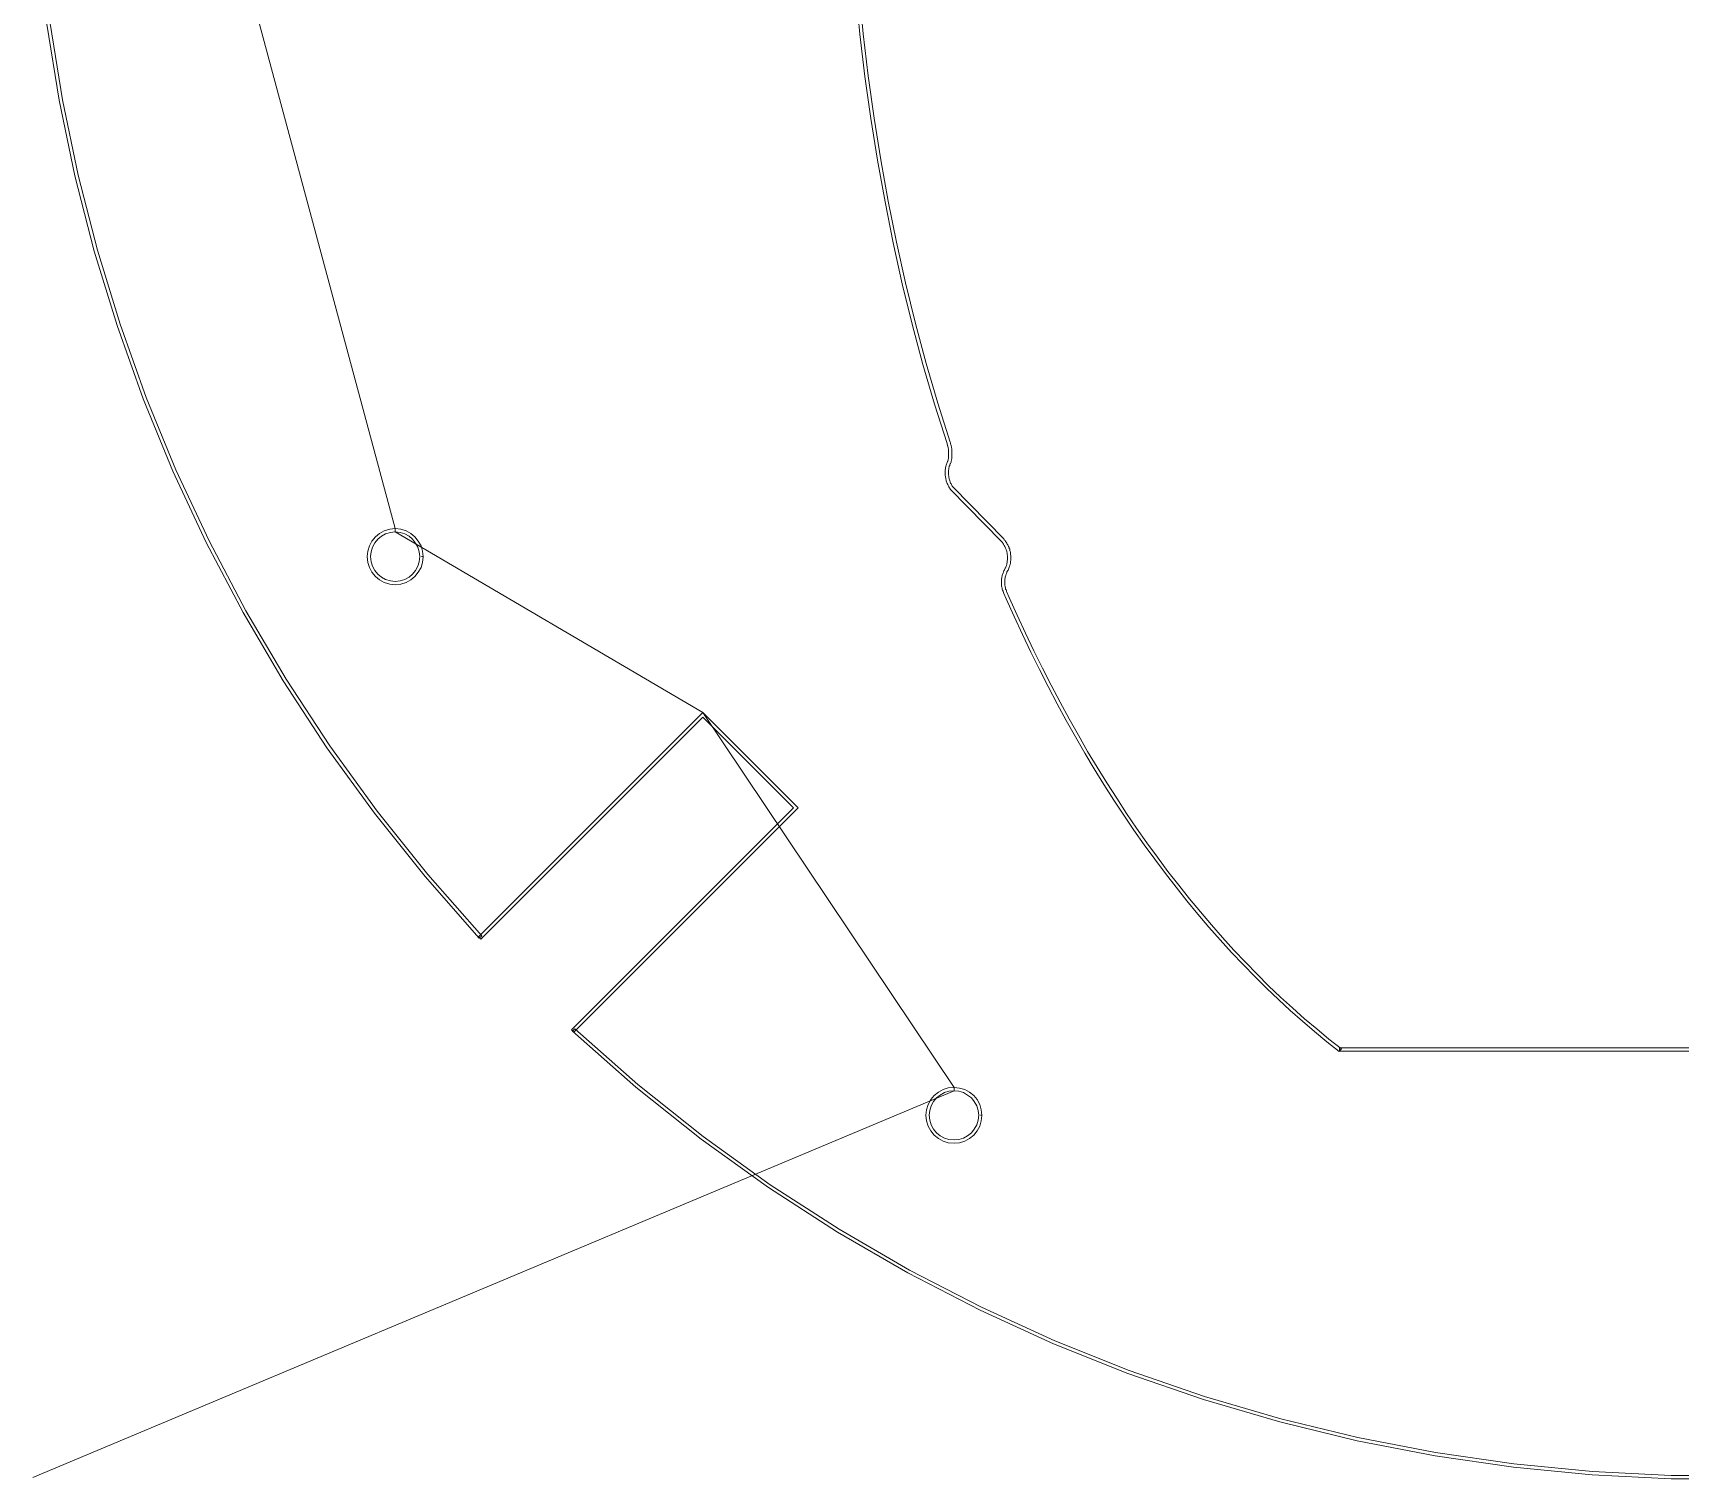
# Model space of a CAD drawing. Extents: x 0 to 4.52, y 0 to 3.92.
# Drawn here: x 0 to 2.208, y -0.002 to 1.937 of the extents above; entities that cross this region are included whole.
import ezdxf

# ---------------------------------------------------------------- set-up
doc = ezdxf.new("R2010")
doc.units = 0
doc.layers.add('cut at -2', color=7, linetype='Continuous', lineweight=0, true_color=0xffffff)
doc.layers.add('rapid', color=5, linetype='Continuous', lineweight=0, true_color=0x0000ff)

msp = doc.modelspace()

# ---------------------------------------------------------------- linework, layer by layer
at = {"layer": 'cut at -2'}
for p, q in [((1.102973, 1.991732), (1.108615, 1.934961)), ((1.113046, 1.935435), (1.107404, 1.992119)), ((0.018685, 1.948719), (0.035069, 1.846462)), ((0.039431, 1.847265), (0.02309, 1.949327)), ((1.108615, 1.934961), (1.115386, 1.878472)), ((1.119817, 1.879033), (1.113046, 1.935435)), ((1.115386, 1.878472), (1.123307, 1.821984)), ((1.127694, 1.822631), (1.119817, 1.879033)), ((0.035069, 1.846462), (0.05625, 1.74503)), ((0.06059, 1.74605), (0.039431, 1.847265)), ((1.123307, 1.821984), (1.132053, 1.766059)), ((1.13644, 1.766793), (1.127694, 1.822631)), ((1.146596, 1.711238), (1.13644, 1.766793)), ((0.05625, 1.74503), (0.082248, 1.644184)), ((0.086523, 1.645399), (0.06059, 1.74605)), ((1.132053, 1.766059), (1.142231, 1.710417)), ((1.142231, 1.710417), (1.153234, 1.655339)), ((1.157599, 1.656246), (1.146596, 1.711238)), ((1.16973, 1.601537), (1.157599, 1.656246)), ((0.082248, 1.644184), (0.11276, 1.544748)), ((0.11697, 1.546159), (0.086523, 1.645399)), ((1.153234, 1.655339), (1.165386, 1.600543)), ((1.165386, 1.600543), (1.178668, 1.546311)), ((1.182968, 1.547414), (1.16973, 1.601537)), ((0.151931, 1.448025), (0.11697, 1.546159)), ((1.178668, 1.546311), (1.193077, 1.492361)), ((1.197356, 1.493551), (1.182968, 1.547414)), ((0.11276, 1.544748), (0.147786, 1.446441)), ((1.193077, 1.492361), (1.208615, 1.439258)), ((1.212872, 1.440535), (1.197356, 1.493551)), ((0.147786, 1.446441), (0.187609, 1.349262)), ((0.191688, 1.351041), (0.151931, 1.448025)), ((1.208615, 1.439258), (1.225326, 1.386285)), ((1.229452, 1.387952), (1.212872, 1.440535)), ((1.225326, 1.386285), (1.225437, 1.386025)), ((1.225437, 1.386025), (1.225437, 1.385351)), ((1.225437, 1.385351), (1.225892, 1.384006)), ((1.225892, 1.384006), (1.226174, 1.383441)), ((1.226174, 1.383441), (1.226286, 1.383095)), ((1.226286, 1.383095), (1.226286, 1.382248)), ((1.226286, 1.382248), (1.226741, 1.380903)), ((1.226741, 1.380903), (1.226871, 1.380664)), ((1.226871, 1.380664), (1.226871, 1.37999)), ((1.226871, 1.37999), (1.227153, 1.379144)), ((1.227153, 1.379144), (1.227153, 1.378645)), ((1.227153, 1.378645), (1.227153, 1.377278)), ((1.227153, 1.377278), (1.227436, 1.376713)), ((1.227436, 1.376713), (1.227436, 1.376388)), ((1.227436, 1.376388), (1.227436, 1.375541)), ((1.227436, 1.375541), (1.227436, 1.374694)), ((1.227436, 1.374694), (1.227436, 1.373848)), ((1.227436, 1.373848), (1.227436, 1.373283)), ((1.227436, 1.373283), (1.227436, 1.372437)), ((1.227436, 1.372437), (1.227436, 1.37159)), ((1.227436, 1.37159), (1.227436, 1.370743)), ((1.227436, 1.370743), (1.227436, 1.369897)), ((1.227436, 1.369897), (1.227436, 1.36905)), ((1.227436, 1.36905), (1.227436, 1.368854)), ((1.229887, 1.387084), (1.229452, 1.387952)), ((1.229887, 1.386064), (1.229887, 1.387084)), ((1.230017, 1.385718), (1.229887, 1.386064)), ((1.230299, 1.385153), (1.230017, 1.385718)), ((1.230733, 1.383808), (1.230299, 1.385153)), ((1.230733, 1.382961), (1.230733, 1.383808)), ((1.230863, 1.382615), (1.230733, 1.382961)), ((1.231298, 1.381725), (1.230863, 1.382615)), ((1.231298, 1.380705), (1.231298, 1.381725)), ((1.23158, 1.379858), (1.231298, 1.380705)), ((1.23158, 1.378643), (1.23158, 1.379858)), ((1.23158, 1.378339), (1.23158, 1.378643)), ((1.231862, 1.377775), (1.23158, 1.378339)), ((1.231862, 1.376386), (1.231862, 1.377775)), ((1.231862, 1.375539), (1.231862, 1.376386)), ((1.231862, 1.374693), (1.231862, 1.375539)), ((1.231862, 1.373846), (1.231862, 1.374693)), ((1.231862, 1.373281), (1.231862, 1.373846)), ((1.231862, 1.372435), (1.231862, 1.373281)), ((1.231862, 1.371588), (1.231862, 1.372435)), ((1.231862, 1.370741), (1.231862, 1.371588)), ((1.231862, 1.369895), (1.231862, 1.370741)), ((1.231862, 1.369048), (1.231862, 1.369895)), ((1.231862, 1.368137), (1.231862, 1.369048)), ((0.187609, 1.349262), (0.232248, 1.253776)), ((0.236241, 1.255751), (0.191688, 1.351041)), ((1.223249, 1.352382), (1.222902, 1.350993)), ((1.222902, 1.350993), (1.222902, 1.349582)), ((1.222902, 1.349582), (1.222902, 1.348454)), ((1.222902, 1.348454), (1.222902, 1.347326)), ((1.222902, 1.347326), (1.222902, 1.345915)), ((1.223466, 1.35325), (1.223249, 1.352382)), ((1.223812, 1.355724), (1.223466, 1.354378)), ((1.223466, 1.354378), (1.223466, 1.35325)), ((1.224138, 1.357373), (1.223812, 1.355724)), ((1.224723, 1.358545), (1.224138, 1.357373)), ((1.224962, 1.359435), (1.224723, 1.358545)), ((1.225331, 1.360932), (1.224962, 1.359435)), ((1.226026, 1.361996), (1.225331, 1.360932)), ((1.226286, 1.362517), (1.226026, 1.361996)), ((1.226698, 1.364405), (1.226286, 1.363211)), ((1.226286, 1.363211), (1.226286, 1.362517)), ((1.226871, 1.364904), (1.226698, 1.364405)), ((1.227153, 1.366315), (1.226871, 1.365468)), ((1.226871, 1.365468), (1.226871, 1.364904)), ((1.227436, 1.368854), (1.227153, 1.368008)), ((1.227153, 1.368008), (1.227153, 1.366793)), ((1.227153, 1.366793), (1.227153, 1.366315)), ((1.227348, 1.350428), (1.227564, 1.351296)), ((1.227348, 1.349581), (1.227348, 1.350428)), ((1.227348, 1.348453), (1.227348, 1.349581)), ((1.227348, 1.347325), (1.227348, 1.348453)), ((1.227348, 1.345914), (1.227348, 1.347325)), ((1.227564, 1.351296), (1.227911, 1.352685)), ((1.227911, 1.353813), (1.22815, 1.354747)), ((1.227911, 1.352685), (1.227911, 1.353813)), ((1.22815, 1.354747), (1.228389, 1.355918)), ((1.228389, 1.355918), (1.22891, 1.356982)), ((1.22891, 1.356982), (1.229257, 1.358349)), ((1.229257, 1.358349), (1.229452, 1.359109)), ((1.229452, 1.359109), (1.229887, 1.35976)), ((1.229887, 1.35976), (1.230733, 1.361474)), ((1.230733, 1.362494), (1.230907, 1.362993)), ((1.230733, 1.361474), (1.230733, 1.362494)), ((1.230907, 1.362993), (1.231298, 1.364187)), ((1.231298, 1.364751), (1.23158, 1.365598)), ((1.231298, 1.364187), (1.231298, 1.364751)), ((1.23158, 1.36729), (1.231862, 1.368137)), ((1.23158, 1.366791), (1.23158, 1.36729)), ((1.23158, 1.365598), (1.23158, 1.366791)), ((1.222902, 1.345915), (1.222902, 1.344786)), ((1.222902, 1.344786), (1.222902, 1.343376)), ((1.222902, 1.343376), (1.223184, 1.342247)), ((1.223184, 1.342247), (1.223184, 1.341119)), ((1.223184, 1.341119), (1.223553, 1.33973)), ((1.223553, 1.33973), (1.223836, 1.338602)), ((1.223836, 1.338602), (1.224118, 1.337473)), ((1.224118, 1.337473), (1.2244, 1.336345)), ((1.2244, 1.336345), (1.224726, 1.334977)), ((1.224726, 1.334977), (1.22529, 1.333849)), ((1.22529, 1.333849), (1.225572, 1.33272)), ((1.225572, 1.33272), (1.226244, 1.331375)), ((1.226244, 1.331375), (1.226873, 1.330116)), ((1.226873, 1.330116), (1.227438, 1.32927)), ((1.227348, 1.344785), (1.227348, 1.345914)), ((1.227348, 1.343918), (1.227348, 1.344785)), ((1.22763, 1.342789), (1.227348, 1.343918)), ((1.227438, 1.32927), (1.227937, 1.328271)), ((1.22763, 1.341661), (1.22763, 1.342789)), ((1.227847, 1.340814), (1.22763, 1.341661)), ((1.228129, 1.339686), (1.227847, 1.340814)), ((1.227937, 1.328271), (1.228566, 1.327012)), ((1.228411, 1.338557), (1.228129, 1.339686)), ((1.228693, 1.337429), (1.228411, 1.338557)), ((1.228566, 1.327012), (1.229238, 1.325992)), ((1.22891, 1.336518), (1.228693, 1.337429)), ((1.229474, 1.335389), (1.22891, 1.336518)), ((1.229238, 1.325992), (1.230214, 1.324712)), ((1.229757, 1.334261), (1.229474, 1.335389)), ((1.230212, 1.333349), (1.229757, 1.334261)), ((1.230733, 1.332352), (1.230212, 1.333349)), ((1.231298, 1.331505), (1.230733, 1.332352)), ((1.231927, 1.330246), (1.231298, 1.331505)), ((1.232425, 1.329249), (1.231927, 1.330246)), ((1.232881, 1.328576), (1.232425, 1.329249)), ((1.233598, 1.3276), (1.232881, 1.328576)), ((1.301328, 1.258459), (1.233598, 1.3276)), ((1.230214, 1.324712), (1.297944, 1.255571)), ((0.459006, 1.261133), (0.45447, 1.255404)), ((0.464692, 1.265647), (0.459006, 1.261133)), ((0.462174, 1.257986), (0.467188, 1.261936)), ((0.471007, 1.269228), (0.464692, 1.265647)), ((0.467188, 1.261936), (0.472743, 1.265126)), ((0.478212, 1.271333), (0.471007, 1.269228)), ((0.472743, 1.265126), (0.479102, 1.266971)), ((0.485699, 1.272244), (0.478212, 1.271333)), ((0.479102, 1.266971), (0.485699, 1.267752)), ((0.485699, 1.272243), (0.485699, 1.272244)), ((0.493229, 1.271332), (0.485699, 1.272243)), ((0.485699, 1.267752), (0.492296, 1.266971)), ((0.492296, 1.266971), (0.498394, 1.265126)), ((0.500109, 1.269227), (0.493229, 1.271332)), ((0.498394, 1.265126), (0.50421, 1.261936)), ((0.506706, 1.265646), (0.500109, 1.269227)), ((0.50421, 1.261936), (0.508941, 1.258008)), ((0.512131, 1.261111), (0.506706, 1.265646)), ((0.516623, 1.255446), (0.512131, 1.261111)), ((0.232248, 1.253776), (0.281684, 1.159982)), ((0.285569, 1.162152), (0.236241, 1.255751)), ((0.448806, 1.242231), (0.448199, 1.234723)), ((0.451194, 1.249154), (0.448806, 1.242231)), ((0.45447, 1.255404), (0.451194, 1.249154)), ((0.452648, 1.234722), (0.45319, 1.24132)), ((0.45319, 1.24132), (0.455295, 1.247374)), ((0.455295, 1.247374), (0.458225, 1.252973)), ((0.458225, 1.252973), (0.462174, 1.257986)), ((0.508941, 1.258008), (0.512934, 1.252952)), ((0.512934, 1.252952), (0.516102, 1.247374)), ((0.516102, 1.247374), (0.517947, 1.24132)), ((0.520204, 1.249153), (0.516623, 1.255446)), ((0.517947, 1.24132), (0.51875, 1.234722)), ((0.522309, 1.24223), (0.520204, 1.249153)), ((0.523199, 1.234982), (0.522309, 1.24223)), ((1.297944, 1.255571), (1.298812, 1.254421)), ((1.298812, 1.254421), (1.299507, 1.253727)), ((1.299507, 1.253727), (1.300006, 1.252729)), ((1.300006, 1.252729), (1.30096, 1.251448)), ((1.30096, 1.251448), (1.301698, 1.250472)), ((1.302174, 1.257352), (1.301328, 1.258459)), ((1.301698, 1.250472), (1.302176, 1.249517)), ((1.303151, 1.256355), (1.302174, 1.257352)), ((1.302176, 1.249517), (1.30274, 1.248389)), ((1.30274, 1.248389), (1.303304, 1.24726)), ((1.303802, 1.255074), (1.303151, 1.256355)), ((1.303304, 1.24726), (1.303869, 1.246132)), ((1.304518, 1.25412), (1.303802, 1.255074)), ((1.303869, 1.246132), (1.304324, 1.245221)), ((1.304324, 1.245221), (1.304607, 1.244092)), ((1.305494, 1.252818), (1.304518, 1.25412)), ((1.304607, 1.244092), (1.305149, 1.243029)), ((1.305149, 1.243029), (1.305366, 1.241857)), ((1.305366, 1.241857), (1.305669, 1.240664)), ((1.306145, 1.251516), (1.305494, 1.252818)), ((1.305669, 1.240664), (1.305929, 1.2396)), ((1.305929, 1.2396), (1.306168, 1.23845)), ((1.30671, 1.250387), (1.306145, 1.251516)), ((1.306168, 1.23845), (1.306168, 1.237322)), ((1.306168, 1.237322), (1.30645, 1.235911)), ((1.307274, 1.249259), (1.30671, 1.250387)), ((1.307839, 1.24813), (1.307274, 1.249259)), ((1.308511, 1.246785), (1.307839, 1.24813)), ((1.308793, 1.245656), (1.308511, 1.246785)), ((1.309379, 1.244484), (1.308793, 1.245656)), ((1.309704, 1.242835), (1.309379, 1.244484)), ((1.309987, 1.241749), (1.309704, 1.242835)), ((1.310269, 1.240578), (1.309987, 1.241749)), ((1.310615, 1.238885), (1.310269, 1.240578)), ((1.310615, 1.237756), (1.310615, 1.238885)), ((1.310898, 1.236346), (1.310615, 1.237756)), ((0.448199, 1.234723), (0.448806, 1.226932)), ((0.448806, 1.226932), (0.451194, 1.220009)), ((0.451194, 1.220009), (0.45447, 1.213759)), ((0.45319, 1.227843), (0.452648, 1.234722)), ((0.455295, 1.221788), (0.45319, 1.227843)), ((0.458225, 1.216189), (0.455295, 1.221788)), ((0.462174, 1.211176), (0.458225, 1.216189)), ((0.512934, 1.216211), (0.508941, 1.211155)), ((0.516102, 1.221788), (0.512934, 1.216211)), ((0.517947, 1.227843), (0.516102, 1.221788)), ((0.516623, 1.213716), (0.520204, 1.220009)), ((0.51875, 1.234722), (0.517947, 1.227843)), ((0.520204, 1.220009), (0.522331, 1.226932)), ((0.520985, 1.234722), (0.523199, 1.234982)), ((0.523199, 1.234462), (0.520985, 1.234722)), ((0.522331, 1.226932), (0.523199, 1.234462)), ((1.301177, 1.214731), (1.30096, 1.213906)), ((1.301523, 1.215816), (1.301177, 1.214731)), ((1.302218, 1.217205), (1.301523, 1.215816)), ((1.302869, 1.21816), (1.302218, 1.217205)), ((1.303433, 1.219028), (1.302869, 1.21816)), ((1.303759, 1.219505), (1.303433, 1.219028)), ((1.303998, 1.220764), (1.303759, 1.219505)), ((1.304606, 1.221958), (1.303998, 1.220764)), ((1.304866, 1.222978), (1.304606, 1.221958)), ((1.30543, 1.224388), (1.304866, 1.222978)), ((1.305647, 1.225321), (1.30543, 1.224388)), ((1.305929, 1.226732), (1.305647, 1.225321)), ((1.305647, 1.214101), (1.306081, 1.214969)), ((1.306168, 1.227643), (1.305929, 1.226732)), ((1.306081, 1.214969), (1.306559, 1.215707)), ((1.30645, 1.230204), (1.306168, 1.229075)), ((1.306168, 1.229075), (1.306168, 1.227643)), ((1.30645, 1.235911), (1.30645, 1.235)), ((1.30645, 1.235), (1.30645, 1.233871)), ((1.30645, 1.233871), (1.30645, 1.232461)), ((1.30645, 1.232461), (1.30645, 1.231332)), ((1.30645, 1.231332), (1.30645, 1.230204)), ((1.306559, 1.215707), (1.307123, 1.216554)), ((1.307123, 1.216554), (1.307948, 1.217769)), ((1.307948, 1.217769), (1.308251, 1.21931)), ((1.308251, 1.21931), (1.308793, 1.220395)), ((1.308793, 1.220395), (1.309097, 1.221611)), ((1.309097, 1.221611), (1.309661, 1.223021)), ((1.309661, 1.223021), (1.309987, 1.224345)), ((1.309987, 1.224345), (1.310269, 1.225756)), ((1.310269, 1.225756), (1.310615, 1.227101)), ((1.310615, 1.228512), (1.310898, 1.22964)), ((1.310615, 1.227101), (1.310615, 1.228512)), ((1.310898, 1.235), (1.310898, 1.236346)), ((1.310898, 1.233872), (1.310898, 1.235)), ((1.310898, 1.232461), (1.310898, 1.233872)), ((1.310898, 1.231333), (1.310898, 1.232461)), ((1.310898, 1.22964), (1.310898, 1.231333)), ((0.45447, 1.213759), (0.459006, 1.20803)), ((0.459006, 1.20803), (0.464692, 1.203516)), ((0.467188, 1.207227), (0.462174, 1.211176)), ((0.464692, 1.203516), (0.471007, 1.199935)), ((0.472743, 1.204037), (0.467188, 1.207227)), ((0.471007, 1.199935), (0.478212, 1.19783)), ((0.479102, 1.202192), (0.472743, 1.204037)), ((0.478212, 1.19783), (0.485699, 1.196919)), ((0.485699, 1.201411), (0.479102, 1.202192)), ((0.492296, 1.202192), (0.485699, 1.201411)), ((0.485699, 1.196919), (0.493229, 1.19783)), ((0.498394, 1.204037), (0.492296, 1.202192)), ((0.493229, 1.19783), (0.500109, 1.199935)), ((0.50421, 1.207227), (0.498394, 1.204037)), ((0.500109, 1.199935), (0.506706, 1.203516)), ((0.508941, 1.211155), (0.50421, 1.207227)), ((0.506706, 1.203516), (0.512131, 1.208052)), ((0.512131, 1.208052), (0.516623, 1.213716)), ((1.298552, 1.203099), (1.29827, 1.20197)), ((1.29827, 1.20197), (1.29827, 1.200842)), ((1.29827, 1.200842), (1.29827, 1.199714)), ((1.29827, 1.199714), (1.29827, 1.198325)), ((1.29827, 1.198325), (1.298552, 1.197196)), ((1.298834, 1.206203), (1.298552, 1.205074)), ((1.298552, 1.205074), (1.298552, 1.203946)), ((1.298552, 1.203946), (1.298552, 1.203099)), ((1.298552, 1.197196), (1.298552, 1.196611)), ((1.298552, 1.196611), (1.298552, 1.195222)), ((1.298552, 1.195222), (1.298921, 1.193746)), ((1.299203, 1.208525), (1.298834, 1.207418)), ((1.298834, 1.207418), (1.298834, 1.206203)), ((1.298921, 1.193746), (1.299203, 1.192899)), ((1.299463, 1.209566), (1.299203, 1.208525)), ((1.299203, 1.192899), (1.299399, 1.192118)), ((1.299767, 1.210781), (1.299463, 1.209566)), ((1.300049, 1.211628), (1.299767, 1.210781)), ((1.300396, 1.21306), (1.300049, 1.211628)), ((1.30096, 1.213906), (1.300396, 1.21306)), ((1.302715, 1.201428), (1.302998, 1.202556)), ((1.302715, 1.200842), (1.302715, 1.201428)), ((1.302715, 1.199714), (1.302715, 1.200842)), ((1.302715, 1.198867), (1.302715, 1.199714)), ((1.302998, 1.197738), (1.302715, 1.198867)), ((1.302998, 1.20453), (1.30328, 1.205659)), ((1.302998, 1.203945), (1.302998, 1.20453)), ((1.302998, 1.202556), (1.302998, 1.203945)), ((1.302998, 1.19661), (1.302998, 1.197738)), ((1.302998, 1.195763), (1.302998, 1.19661)), ((1.303193, 1.194982), (1.302998, 1.195763)), ((1.303475, 1.194135), (1.303193, 1.194982)), ((1.30328, 1.2067), (1.303475, 1.207286)), ((1.30328, 1.205659), (1.30328, 1.2067)), ((1.303475, 1.207286), (1.303758, 1.208501)), ((1.303844, 1.19266), (1.303475, 1.194135)), ((1.303758, 1.208501), (1.30404, 1.209543)), ((1.303844, 1.191619), (1.303844, 1.19266)), ((1.30404, 1.209543), (1.304322, 1.21039)), ((1.304322, 1.21039), (1.304518, 1.211236)), ((1.304518, 1.211236), (1.305082, 1.212083)), ((1.305082, 1.212083), (1.305451, 1.213494)), ((1.305451, 1.213494), (1.305647, 1.214101)), ((1.299399, 1.192118), (1.299399, 1.190903)), ((1.299399, 1.190903), (1.299833, 1.189558)), ((1.299833, 1.189558), (1.300398, 1.188429)), ((1.300398, 1.188429), (1.300614, 1.187821)), ((1.300614, 1.187821), (1.30094, 1.186519)), ((1.30094, 1.186519), (1.301569, 1.185239)), ((1.301569, 1.185239), (1.304672, 1.178229)), ((1.303955, 1.191272), (1.303844, 1.191619)), ((1.30452, 1.190143), (1.303955, 1.191272)), ((1.304889, 1.189058), (1.30452, 1.190143)), ((1.304672, 1.178229), (1.315393, 1.154206)), ((1.305128, 1.188081), (1.304889, 1.189058)), ((1.305605, 1.187127), (1.305128, 1.188081)), ((1.30873, 1.18003), (1.305605, 1.187127)), ((1.319451, 1.15605), (1.30873, 1.18003)), ((0.281684, 1.159982), (0.335655, 1.068164)), ((0.339431, 1.070507), (0.285569, 1.162152)), ((1.315393, 1.154206), (1.326417, 1.130204)), ((1.330432, 1.132092), (1.319451, 1.15605)), ((1.326417, 1.130204), (1.337723, 1.106463)), ((1.341717, 1.108416), (1.330432, 1.132092)), ((1.337723, 1.106463), (1.349312, 1.083286)), ((1.353262, 1.085282), (1.341717, 1.108416)), ((1.349312, 1.083286), (1.360879, 1.060412)), ((1.364828, 1.062452), (1.353262, 1.085282)), ((0.335655, 1.068164), (0.394119, 0.978342)), ((0.397786, 0.980859), (0.339431, 1.070507)), ((1.360879, 1.060412), (1.373032, 1.037517)), ((1.37696, 1.039622), (1.364828, 1.062452)), ((1.389069, 1.017357), (1.37696, 1.039622)), ((0.898025, 1.025911), (0.597309, 0.725195)), ((0.600456, 0.722049), (0.898047, 1.019618)), ((1.025911, 0.898025), (0.898025, 1.025911)), ((0.898047, 1.019618), (1.019618, 0.898047)), ((1.373032, 1.037517), (1.385184, 1.015208)), ((1.401482, 0.995352), (1.389069, 1.017357)), ((1.385184, 1.015208), (1.397619, 0.99316)), ((1.413874, 0.97365), (1.401482, 0.995352)), ((0.394119, 0.978342), (0.457682, 0.890755)), ((0.46122, 0.893446), (0.397786, 0.980859)), ((1.397619, 0.99316), (1.410054, 0.971415)), ((1.426569, 0.952513), (1.413874, 0.97365)), ((1.410054, 0.971415), (1.422771, 0.950213)), ((1.422771, 0.950213), (1.43577, 0.92901)), ((1.439525, 0.931376), (1.426569, 0.952513)), ((1.43577, 0.92901), (1.449052, 0.908394)), ((1.452784, 0.910803), (1.439525, 0.931376)), ((1.449052, 0.908394), (1.462333, 0.888038)), ((1.466022, 0.890512), (1.452784, 0.910803)), ((0.457682, 0.890755), (0.525781, 0.805729)), ((0.529167, 0.808593), (0.46122, 0.893446)), ((1.019618, 0.898047), (0.722049, 0.600456)), ((0.725195, 0.597309), (1.025911, 0.898025)), ((1.462333, 0.888038), (1.475896, 0.867964)), ((1.479542, 0.870503), (1.466022, 0.890512)), ((1.475896, 0.867964), (1.489742, 0.848477)), ((1.493366, 0.851059), (1.479542, 0.870503)), ((1.489742, 0.848477), (1.503869, 0.828967)), ((1.50745, 0.831615), (1.493366, 0.851059)), ((1.503869, 0.828967), (1.518019, 0.810043)), ((1.521534, 0.812734), (1.50745, 0.831615)), ((0.525781, 0.805729), (0.598329, 0.723285)), ((0.601671, 0.726215), (0.529167, 0.808593)), ((1.518019, 0.810043), (1.532428, 0.791662)), ((1.535922, 0.794418), (1.521534, 0.812734)), ((1.532428, 0.791662), (1.546838, 0.773303)), ((1.550289, 0.776081), (1.535922, 0.794418)), ((1.546838, 0.773303), (1.56153, 0.755486)), ((1.564937, 0.758351), (1.550289, 0.776081)), ((1.56153, 0.755486), (1.576526, 0.737951)), ((1.579868, 0.740881), (1.564937, 0.758351)), ((1.576526, 0.737951), (1.5915, 0.721003)), ((1.59482, 0.723954), (1.579868, 0.740881)), ((0.597309, 0.725195), (0.600456, 0.722049)), ((0.598329, 0.723285), (0.601671, 0.726215)), ((1.5915, 0.721003), (1.606756, 0.704032)), ((1.610011, 0.70707), (1.59482, 0.723954)), ((1.625506, 0.691011), (1.610011, 0.70707)), ((1.606756, 0.704032), (1.622315, 0.68793)), ((1.622315, 0.68793), (1.637854, 0.671827)), ((1.641022, 0.674931), (1.625506, 0.691011)), ((1.637854, 0.671827), (1.653414, 0.656267)), ((1.656517, 0.659457), (1.641022, 0.674931)), ((1.653414, 0.656267), (1.669516, 0.64099)), ((1.672554, 0.644245), (1.656517, 0.659457)), ((1.669516, 0.64099), (1.685358, 0.626298)), ((1.688331, 0.629596), (1.672554, 0.644245)), ((1.685358, 0.626298), (1.701764, 0.611866)), ((1.704672, 0.61523), (1.688331, 0.629596)), ((0.722049, 0.600456), (0.725195, 0.597309)), ((0.726215, 0.601671), (0.723286, 0.598329)), ((0.723286, 0.598329), (0.807986, 0.523503)), ((0.810851, 0.52691), (0.726215, 0.601671)), ((1.701764, 0.611866), (1.718171, 0.598021)), ((1.721013, 0.601428), (1.704672, 0.61523)), ((1.718171, 0.598021), (1.734555, 0.584436)), ((1.737355, 0.587886), (1.721013, 0.601428)), ((1.734555, 0.584436), (1.751222, 0.571176)), ((1.754, 0.574648), (1.737355, 0.587886)), ((1.751222, 0.571176), (1.754, 0.574648)), ((2.763021, 0.575976), (1.751476, 0.575976)), ((1.751476, 0.575976), (1.751476, 0.571527)), ((1.751476, 0.571527), (2.764584, 0.571527)), ((0.807986, 0.523503), (0.895855, 0.453733)), ((0.898524, 0.45727), (0.810851, 0.52691)), ((1.208051, 0.512131), (1.203516, 0.506705)), ((1.207227, 0.50421), (1.211155, 0.508941)), ((1.213715, 0.516623), (1.208051, 0.512131)), ((1.211155, 0.508941), (1.216211, 0.512934)), ((1.220009, 0.520204), (1.213715, 0.516623)), ((1.216211, 0.512934), (1.221788, 0.516102)), ((1.226931, 0.52233), (1.220009, 0.520204)), ((1.221788, 0.516102), (1.227843, 0.517947)), ((1.234722, 0.52322), (1.226931, 0.52233)), ((1.227843, 0.517947), (1.234722, 0.51875)), ((1.234722, 0.523219), (1.234722, 0.52322)), ((1.242231, 0.522308), (1.234722, 0.523219)), ((1.234722, 0.51875), (1.241319, 0.517947)), ((1.241319, 0.517947), (1.247374, 0.516102)), ((1.249154, 0.520203), (1.242231, 0.522308)), ((1.247374, 0.516102), (1.252951, 0.512934)), ((1.255447, 0.516622), (1.249154, 0.520203)), ((1.252951, 0.512934), (1.258008, 0.508941)), ((1.261111, 0.51213), (1.255447, 0.516622)), ((1.258008, 0.508941), (1.261936, 0.50421)), ((1.265647, 0.506705), (1.261111, 0.51213)), ((1.19783, 0.493229), (1.196919, 0.485698)), ((1.199935, 0.500108), (1.19783, 0.493229)), ((1.203516, 0.506705), (1.199935, 0.500108)), ((1.201411, 0.485698), (1.202192, 0.492296)), ((1.202192, 0.492296), (1.204036, 0.498394)), ((1.204036, 0.498394), (1.207227, 0.50421)), ((1.261936, 0.50421), (1.265126, 0.498394)), ((1.265126, 0.498394), (1.26697, 0.492296)), ((1.269227, 0.500107), (1.265647, 0.506705)), ((1.26697, 0.492296), (1.267774, 0.485698)), ((1.271332, 0.493228), (1.269227, 0.500107)), ((1.270008, 0.485698), (1.2722, 0.485958)), ((1.2722, 0.485958), (1.271332, 0.493228)), ((1.196919, 0.485698), (1.19783, 0.478211)), ((1.19783, 0.478211), (1.199935, 0.471007)), ((1.199935, 0.471007), (1.203516, 0.464692)), ((1.202192, 0.479101), (1.201411, 0.485698)), ((1.204036, 0.472743), (1.202192, 0.479101)), ((1.203516, 0.464692), (1.20803, 0.459006)), ((1.207227, 0.467187), (1.204036, 0.472743)), ((1.211176, 0.462174), (1.207227, 0.467187)), ((1.261936, 0.467187), (1.257986, 0.462174)), ((1.261133, 0.459006), (1.265647, 0.464692)), ((1.265126, 0.472743), (1.261936, 0.467187)), ((1.26697, 0.479101), (1.265126, 0.472743)), ((1.265647, 0.464692), (1.269227, 0.471007)), ((1.267774, 0.485698), (1.26697, 0.479101)), ((1.269227, 0.471007), (1.271332, 0.478211)), ((1.2722, 0.485438), (1.270008, 0.485698)), ((1.271332, 0.478211), (1.2722, 0.485438)), ((0.895855, 0.453733), (0.985959, 0.389041)), ((0.988477, 0.392708), (0.898524, 0.45727)), ((1.20803, 0.459006), (1.213759, 0.45447)), ((1.216189, 0.458224), (1.211176, 0.462174)), ((1.213759, 0.45447), (1.220009, 0.451193)), ((1.221788, 0.455295), (1.216189, 0.458224)), ((1.220009, 0.451193), (1.226931, 0.448806)), ((1.227843, 0.45319), (1.221788, 0.455295)), ((1.226931, 0.448806), (1.234722, 0.448198)), ((1.234722, 0.452648), (1.227843, 0.45319)), ((1.241319, 0.45319), (1.234722, 0.452648)), ((1.234722, 0.448198), (1.242231, 0.448806)), ((1.247374, 0.455295), (1.241319, 0.45319)), ((1.242231, 0.448806), (1.249154, 0.451193)), ((1.252973, 0.458224), (1.247374, 0.455295)), ((1.249154, 0.451193), (1.255404, 0.45447)), ((1.257986, 0.462174), (1.252973, 0.458224)), ((1.255404, 0.45447), (1.261133, 0.459006)), ((0.985959, 0.389041), (1.078342, 0.329145)), ((1.080664, 0.332943), (0.988477, 0.392708)), ((1.175109, 0.278255), (1.080664, 0.332943)), ((1.078342, 0.329145), (1.172982, 0.274349)), ((1.172982, 0.274349), (1.269596, 0.224349)), ((1.271528, 0.228342), (1.175109, 0.278255)), ((1.269596, 0.224349), (1.367904, 0.179427)), ((1.369662, 0.183507), (1.271528, 0.228342)), ((1.367904, 0.179427), (1.467904, 0.139583)), ((1.469466, 0.14375), (1.369662, 0.183507)), ((1.467904, 0.139583), (1.569336, 0.104557)), ((1.570682, 0.108789), (1.469466, 0.14375)), ((1.569336, 0.104557), (1.671593, 0.074609)), ((1.672743, 0.078906), (1.570682, 0.108789)), ((1.671593, 0.074609), (1.775261, 0.049479)), ((1.776215, 0.05382), (1.672743, 0.078906)), ((1.775261, 0.049479), (1.879514, 0.029145)), ((1.880252, 0.033529), (1.776215, 0.05382)), ((1.879514, 0.029145), (1.984592, 0.014171)), ((1.985135, 0.018577), (1.880252, 0.033529)), ((1.984592, 0.014171), (2.090256, 0.003711)), ((2.090582, 0.008138), (1.985135, 0.018577)), ((2.090256, 0.003711), (2.19592, -0.001649)), ((2.196029, 0.002778), (2.090582, 0.008138)), ((2.301758, 0.002496), (2.196029, 0.002778)), ((2.19592, -0.001649), (2.301845, -0.001931))]:
    msp.add_line(p, q, dxfattribs=at)
at = {"layer": 'rapid'}
for p, q in [((0.485699, 1.272244), (0.211653, 2.29082)), ((1.108615, 1.934961), (1.108615, 1.934961)), ((1.113046, 1.935435), (1.113046, 1.935435)), ((1.115386, 1.878472), (1.115386, 1.878472)), ((1.119817, 1.879033), (1.119817, 1.879033)), ((0.035069, 1.846462), (0.035069, 1.846462)), ((0.039431, 1.847265), (0.039431, 1.847265)), ((1.123307, 1.821984), (1.123307, 1.821984)), ((1.127694, 1.822631), (1.127694, 1.822631)), ((1.13644, 1.766793), (1.13644, 1.766793)), ((0.05625, 1.74503), (0.05625, 1.74503)), ((0.06059, 1.74605), (0.06059, 1.74605)), ((1.132053, 1.766059), (1.132053, 1.766059)), ((1.142231, 1.710417), (1.142231, 1.710417)), ((1.146596, 1.711238), (1.146596, 1.711238)), ((1.157599, 1.656246), (1.157599, 1.656246)), ((0.082248, 1.644184), (0.082248, 1.644184)), ((0.086523, 1.645399), (0.086523, 1.645399)), ((1.153234, 1.655339), (1.153234, 1.655339)), ((1.165386, 1.600543), (1.165386, 1.600543)), ((1.16973, 1.601537), (1.16973, 1.601537)), ((0.11697, 1.546159), (0.11697, 1.546159)), ((1.178668, 1.546311), (1.178668, 1.546311)), ((1.182968, 1.547414), (1.182968, 1.547414)), ((0.11276, 1.544748), (0.11276, 1.544748)), ((1.193077, 1.492361), (1.193077, 1.492361)), ((1.197356, 1.493551), (1.197356, 1.493551)), ((0.147786, 1.446441), (0.147786, 1.446441)), ((0.151931, 1.448025), (0.151931, 1.448025)), ((1.208615, 1.439258), (1.208615, 1.439258)), ((1.212872, 1.440535), (1.212872, 1.440535)), ((1.225326, 1.386285), (1.225326, 1.386285)), ((1.225437, 1.386025), (1.225437, 1.386025)), ((1.225437, 1.385351), (1.225437, 1.385351)), ((1.225892, 1.384006), (1.225892, 1.384006)), ((1.226174, 1.383441), (1.226174, 1.383441)), ((1.226286, 1.383095), (1.226286, 1.383095)), ((1.226286, 1.382248), (1.226286, 1.382248)), ((1.226741, 1.380903), (1.226741, 1.380903)), ((1.226871, 1.380664), (1.226871, 1.380664)), ((1.226871, 1.37999), (1.226871, 1.37999)), ((1.227153, 1.379144), (1.227153, 1.379144)), ((1.227153, 1.378645), (1.227153, 1.378645)), ((1.227153, 1.377278), (1.227153, 1.377278)), ((1.227436, 1.376713), (1.227436, 1.376713)), ((1.227436, 1.376388), (1.227436, 1.376388)), ((1.227436, 1.375541), (1.227436, 1.375541)), ((1.227436, 1.374694), (1.227436, 1.374694)), ((1.227436, 1.373848), (1.227436, 1.373848)), ((1.227436, 1.373283), (1.227436, 1.373283)), ((1.227436, 1.372437), (1.227436, 1.372437)), ((1.227436, 1.37159), (1.227436, 1.37159)), ((1.227436, 1.370743), (1.227436, 1.370743)), ((1.227436, 1.369897), (1.227436, 1.369897)), ((1.227436, 1.36905), (1.227436, 1.36905)), ((1.229452, 1.387952), (1.229452, 1.387952)), ((1.229887, 1.387084), (1.229887, 1.387084)), ((1.229887, 1.386064), (1.229887, 1.386064)), ((1.230017, 1.385718), (1.230017, 1.385718)), ((1.230299, 1.385153), (1.230299, 1.385153)), ((1.230733, 1.383808), (1.230733, 1.383808)), ((1.230733, 1.382961), (1.230733, 1.382961)), ((1.230863, 1.382615), (1.230863, 1.382615)), ((1.231298, 1.381725), (1.231298, 1.381725)), ((1.231298, 1.380705), (1.231298, 1.380705)), ((1.23158, 1.379858), (1.23158, 1.379858)), ((1.23158, 1.378643), (1.23158, 1.378643)), ((1.23158, 1.378339), (1.23158, 1.378339)), ((1.231862, 1.377775), (1.231862, 1.377775)), ((1.231862, 1.376386), (1.231862, 1.376386)), ((1.231862, 1.375539), (1.231862, 1.375539)), ((1.231862, 1.374693), (1.231862, 1.374693)), ((1.231862, 1.373846), (1.231862, 1.373846)), ((1.231862, 1.373281), (1.231862, 1.373281)), ((1.231862, 1.372435), (1.231862, 1.372435)), ((1.231862, 1.371588), (1.231862, 1.371588)), ((1.231862, 1.370741), (1.231862, 1.370741)), ((1.231862, 1.369895), (1.231862, 1.369895)), ((1.231862, 1.369048), (1.231862, 1.369048)), ((0.187609, 1.349262), (0.187609, 1.349262)), ((0.191688, 1.351041), (0.191688, 1.351041)), ((1.222902, 1.350993), (1.222902, 1.350993)), ((1.222902, 1.349582), (1.222902, 1.349582)), ((1.222902, 1.348454), (1.222902, 1.348454)), ((1.222902, 1.347326), (1.222902, 1.347326)), ((1.223249, 1.352382), (1.223249, 1.352382)), ((1.223466, 1.354378), (1.223466, 1.354378)), ((1.223466, 1.35325), (1.223466, 1.35325)), ((1.223812, 1.355724), (1.223812, 1.355724)), ((1.224138, 1.357373), (1.224138, 1.357373)), ((1.224723, 1.358545), (1.224723, 1.358545)), ((1.224962, 1.359435), (1.224962, 1.359435)), ((1.225331, 1.360932), (1.225331, 1.360932)), ((1.226026, 1.361996), (1.226026, 1.361996)), ((1.226286, 1.363211), (1.226286, 1.363211)), ((1.226286, 1.362517), (1.226286, 1.362517)), ((1.226698, 1.364405), (1.226698, 1.364405)), ((1.226871, 1.365468), (1.226871, 1.365468)), ((1.226871, 1.364904), (1.226871, 1.364904)), ((1.227153, 1.368008), (1.227153, 1.368008)), ((1.227153, 1.366793), (1.227153, 1.366793)), ((1.227153, 1.366315), (1.227153, 1.366315)), ((1.227348, 1.350428), (1.227348, 1.350428)), ((1.227348, 1.349581), (1.227348, 1.349581)), ((1.227348, 1.348453), (1.227348, 1.348453)), ((1.227348, 1.347325), (1.227348, 1.347325)), ((1.227436, 1.368854), (1.227436, 1.368854)), ((1.227564, 1.351296), (1.227564, 1.351296)), ((1.227911, 1.353813), (1.227911, 1.353813)), ((1.227911, 1.352685), (1.227911, 1.352685)), ((1.22815, 1.354747), (1.22815, 1.354747)), ((1.228389, 1.355918), (1.228389, 1.355918)), ((1.22891, 1.356982), (1.22891, 1.356982)), ((1.229257, 1.358349), (1.229257, 1.358349)), ((1.229452, 1.359109), (1.229452, 1.359109)), ((1.229887, 1.35976), (1.229887, 1.35976)), ((1.230733, 1.362494), (1.230733, 1.362494)), ((1.230733, 1.361474), (1.230733, 1.361474)), ((1.230907, 1.362993), (1.230907, 1.362993)), ((1.231298, 1.364751), (1.231298, 1.364751)), ((1.231298, 1.364187), (1.231298, 1.364187)), ((1.23158, 1.36729), (1.23158, 1.36729)), ((1.23158, 1.366791), (1.23158, 1.366791)), ((1.23158, 1.365598), (1.23158, 1.365598)), ((1.231862, 1.368137), (1.231862, 1.368137)), ((1.222902, 1.345915), (1.222902, 1.345915)), ((1.222902, 1.344786), (1.222902, 1.344786)), ((1.222902, 1.343376), (1.222902, 1.343376)), ((1.223184, 1.342247), (1.223184, 1.342247)), ((1.223184, 1.341119), (1.223184, 1.341119)), ((1.223553, 1.33973), (1.223553, 1.33973)), ((1.223836, 1.338602), (1.223836, 1.338602)), ((1.224118, 1.337473), (1.224118, 1.337473)), ((1.2244, 1.336345), (1.2244, 1.336345)), ((1.224726, 1.334977), (1.224726, 1.334977)), ((1.22529, 1.333849), (1.22529, 1.333849)), ((1.225572, 1.33272), (1.225572, 1.33272)), ((1.226244, 1.331375), (1.226244, 1.331375)), ((1.226873, 1.330116), (1.226873, 1.330116)), ((1.227348, 1.345914), (1.227348, 1.345914)), ((1.227348, 1.344785), (1.227348, 1.344785)), ((1.227348, 1.343918), (1.227348, 1.343918)), ((1.227438, 1.32927), (1.227438, 1.32927)), ((1.22763, 1.342789), (1.22763, 1.342789)), ((1.22763, 1.341661), (1.22763, 1.341661)), ((1.227847, 1.340814), (1.227847, 1.340814)), ((1.227937, 1.328271), (1.227937, 1.328271)), ((1.228129, 1.339686), (1.228129, 1.339686)), ((1.228411, 1.338557), (1.228411, 1.338557)), ((1.228566, 1.327012), (1.228566, 1.327012)), ((1.228693, 1.337429), (1.228693, 1.337429)), ((1.22891, 1.336518), (1.22891, 1.336518)), ((1.229238, 1.325992), (1.229238, 1.325992)), ((1.229474, 1.335389), (1.229474, 1.335389)), ((1.229757, 1.334261), (1.229757, 1.334261)), ((1.230212, 1.333349), (1.230212, 1.333349)), ((1.230733, 1.332352), (1.230733, 1.332352)), ((1.231298, 1.331505), (1.231298, 1.331505)), ((1.231927, 1.330246), (1.231927, 1.330246)), ((1.232425, 1.329249), (1.232425, 1.329249)), ((1.232881, 1.328576), (1.232881, 1.328576)), ((1.233598, 1.3276), (1.233598, 1.3276)), ((1.230214, 1.324712), (1.230214, 1.324712)), ((0.459006, 1.261133), (0.459006, 1.261133)), ((0.464692, 1.265647), (0.464692, 1.265647)), ((0.467188, 1.261936), (0.467188, 1.261936)), ((0.471007, 1.269228), (0.471007, 1.269228)), ((0.472743, 1.265126), (0.472743, 1.265126)), ((0.478212, 1.271333), (0.478212, 1.271333)), ((0.479102, 1.266971), (0.479102, 1.266971)), ((0.485699, 1.267752), (0.485699, 1.272244)), ((0.485699, 1.272243), (0.485699, 1.272243)), ((0.898025, 1.025911), (0.485699, 1.267752)), ((0.492296, 1.266971), (0.492296, 1.266971)), ((0.493229, 1.271332), (0.493229, 1.271332)), ((0.498394, 1.265126), (0.498394, 1.265126)), ((0.500109, 1.269227), (0.500109, 1.269227)), ((0.50421, 1.261936), (0.50421, 1.261936)), ((0.506706, 1.265646), (0.506706, 1.265646)), ((0.512131, 1.261111), (0.512131, 1.261111)), ((0.232248, 1.253776), (0.232248, 1.253776)), ((0.236241, 1.255751), (0.236241, 1.255751)), ((0.448806, 1.242231), (0.448806, 1.242231)), ((0.451194, 1.249154), (0.451194, 1.249154)), ((0.45319, 1.24132), (0.45319, 1.24132)), ((0.45447, 1.255404), (0.45447, 1.255404)), ((0.455295, 1.247374), (0.455295, 1.247374)), ((0.458225, 1.252973), (0.458225, 1.252973)), ((0.462174, 1.257986), (0.462174, 1.257986)), ((0.508941, 1.258008), (0.508941, 1.258008)), ((0.512934, 1.252952), (0.512934, 1.252952)), ((0.516102, 1.247374), (0.516102, 1.247374)), ((0.516623, 1.255446), (0.516623, 1.255446)), ((0.517947, 1.24132), (0.517947, 1.24132)), ((0.520204, 1.249153), (0.520204, 1.249153)), ((0.522309, 1.24223), (0.522309, 1.24223)), ((1.297944, 1.255571), (1.297944, 1.255571)), ((1.298812, 1.254421), (1.298812, 1.254421)), ((1.299507, 1.253727), (1.299507, 1.253727)), ((1.300006, 1.252729), (1.300006, 1.252729)), ((1.30096, 1.251448), (1.30096, 1.251448)), ((1.301328, 1.258459), (1.301328, 1.258459)), ((1.301698, 1.250472), (1.301698, 1.250472)), ((1.302174, 1.257352), (1.302174, 1.257352)), ((1.302176, 1.249517), (1.302176, 1.249517)), ((1.30274, 1.248389), (1.30274, 1.248389)), ((1.303151, 1.256355), (1.303151, 1.256355)), ((1.303304, 1.24726), (1.303304, 1.24726)), ((1.303802, 1.255074), (1.303802, 1.255074)), ((1.303869, 1.246132), (1.303869, 1.246132)), ((1.304324, 1.245221), (1.304324, 1.245221)), ((1.304518, 1.25412), (1.304518, 1.25412)), ((1.304607, 1.244092), (1.304607, 1.244092)), ((1.305149, 1.243029), (1.305149, 1.243029)), ((1.305366, 1.241857), (1.305366, 1.241857)), ((1.305494, 1.252818), (1.305494, 1.252818)), ((1.305669, 1.240664), (1.305669, 1.240664)), ((1.305929, 1.2396), (1.305929, 1.2396)), ((1.306145, 1.251516), (1.306145, 1.251516)), ((1.306168, 1.23845), (1.306168, 1.23845)), ((1.306168, 1.237322), (1.306168, 1.237322)), ((1.30671, 1.250387), (1.30671, 1.250387)), ((1.307274, 1.249259), (1.307274, 1.249259)), ((1.307839, 1.24813), (1.307839, 1.24813)), ((1.308511, 1.246785), (1.308511, 1.246785)), ((1.308793, 1.245656), (1.308793, 1.245656)), ((1.309379, 1.244484), (1.309379, 1.244484)), ((1.309704, 1.242835), (1.309704, 1.242835)), ((1.309987, 1.241749), (1.309987, 1.241749)), ((1.310269, 1.240578), (1.310269, 1.240578)), ((1.310615, 1.238885), (1.310615, 1.238885)), ((1.310615, 1.237756), (1.310615, 1.237756)), ((0.448199, 1.234723), (0.448199, 1.234723)), ((0.448806, 1.226932), (0.448806, 1.226932)), ((0.451194, 1.220009), (0.451194, 1.220009)), ((0.452648, 1.234722), (0.452648, 1.234722)), ((0.45319, 1.227843), (0.45319, 1.227843)), ((0.455295, 1.221788), (0.455295, 1.221788)), ((0.458225, 1.216189), (0.458225, 1.216189)), ((0.512934, 1.216211), (0.512934, 1.216211)), ((0.516102, 1.221788), (0.516102, 1.221788)), ((0.517947, 1.227843), (0.517947, 1.227843)), ((0.51875, 1.234722), (0.51875, 1.234722)), ((0.520204, 1.220009), (0.520204, 1.220009)), ((0.520985, 1.234722), (0.520985, 1.234722)), ((0.522331, 1.226932), (0.522331, 1.226932)), ((0.523199, 1.234982), (0.523199, 1.234982)), ((0.523199, 1.234462), (0.523199, 1.234462)), ((1.301177, 1.214731), (1.301177, 1.214731)), ((1.301523, 1.215816), (1.301523, 1.215816)), ((1.302218, 1.217205), (1.302218, 1.217205)), ((1.302869, 1.21816), (1.302869, 1.21816)), ((1.303433, 1.219028), (1.303433, 1.219028)), ((1.303759, 1.219505), (1.303759, 1.219505)), ((1.303998, 1.220764), (1.303998, 1.220764)), ((1.304606, 1.221958), (1.304606, 1.221958)), ((1.304866, 1.222978), (1.304866, 1.222978)), ((1.30543, 1.224388), (1.30543, 1.224388)), ((1.305647, 1.225321), (1.305647, 1.225321)), ((1.305929, 1.226732), (1.305929, 1.226732)), ((1.306081, 1.214969), (1.306081, 1.214969)), ((1.306168, 1.229075), (1.306168, 1.229075)), ((1.306168, 1.227643), (1.306168, 1.227643)), ((1.30645, 1.235911), (1.30645, 1.235911)), ((1.30645, 1.235), (1.30645, 1.235)), ((1.30645, 1.233871), (1.30645, 1.233871)), ((1.30645, 1.232461), (1.30645, 1.232461)), ((1.30645, 1.231332), (1.30645, 1.231332)), ((1.30645, 1.230204), (1.30645, 1.230204)), ((1.306559, 1.215707), (1.306559, 1.215707)), ((1.307123, 1.216554), (1.307123, 1.216554)), ((1.307948, 1.217769), (1.307948, 1.217769)), ((1.308251, 1.21931), (1.308251, 1.21931)), ((1.308793, 1.220395), (1.308793, 1.220395)), ((1.309097, 1.221611), (1.309097, 1.221611)), ((1.309661, 1.223021), (1.309661, 1.223021)), ((1.309987, 1.224345), (1.309987, 1.224345)), ((1.310269, 1.225756), (1.310269, 1.225756)), ((1.310615, 1.228512), (1.310615, 1.228512)), ((1.310615, 1.227101), (1.310615, 1.227101)), ((1.310898, 1.236346), (1.310898, 1.236346)), ((1.310898, 1.235), (1.310898, 1.235)), ((1.310898, 1.233872), (1.310898, 1.233872)), ((1.310898, 1.232461), (1.310898, 1.232461)), ((1.310898, 1.231333), (1.310898, 1.231333)), ((1.310898, 1.22964), (1.310898, 1.22964)), ((0.45447, 1.213759), (0.45447, 1.213759)), ((0.459006, 1.20803), (0.459006, 1.20803)), ((0.462174, 1.211176), (0.462174, 1.211176)), ((0.464692, 1.203516), (0.464692, 1.203516)), ((0.467188, 1.207227), (0.467188, 1.207227)), ((0.471007, 1.199935), (0.471007, 1.199935)), ((0.472743, 1.204037), (0.472743, 1.204037)), ((0.478212, 1.19783), (0.478212, 1.19783)), ((0.479102, 1.202192), (0.479102, 1.202192)), ((0.485699, 1.201411), (0.485699, 1.201411)), ((0.485699, 1.196919), (0.485699, 1.196919)), ((0.492296, 1.202192), (0.492296, 1.202192)), ((0.493229, 1.19783), (0.493229, 1.19783)), ((0.498394, 1.204037), (0.498394, 1.204037)), ((0.500109, 1.199935), (0.500109, 1.199935)), ((0.50421, 1.207227), (0.50421, 1.207227)), ((0.506706, 1.203516), (0.506706, 1.203516)), ((0.508941, 1.211155), (0.508941, 1.211155)), ((0.512131, 1.208052), (0.512131, 1.208052)), ((0.516623, 1.213716), (0.516623, 1.213716)), ((1.29827, 1.20197), (1.29827, 1.20197)), ((1.29827, 1.200842), (1.29827, 1.200842)), ((1.29827, 1.199714), (1.29827, 1.199714)), ((1.29827, 1.198325), (1.29827, 1.198325)), ((1.298552, 1.205074), (1.298552, 1.205074)), ((1.298552, 1.203946), (1.298552, 1.203946)), ((1.298552, 1.203099), (1.298552, 1.203099)), ((1.298552, 1.197196), (1.298552, 1.197196)), ((1.298552, 1.196611), (1.298552, 1.196611)), ((1.298552, 1.195222), (1.298552, 1.195222)), ((1.298834, 1.207418), (1.298834, 1.207418)), ((1.298834, 1.206203), (1.298834, 1.206203)), ((1.298921, 1.193746), (1.298921, 1.193746)), ((1.299203, 1.208525), (1.299203, 1.208525)), ((1.299203, 1.192899), (1.299203, 1.192899)), ((1.299463, 1.209566), (1.299463, 1.209566)), ((1.299767, 1.210781), (1.299767, 1.210781)), ((1.300049, 1.211628), (1.300049, 1.211628)), ((1.300396, 1.21306), (1.300396, 1.21306)), ((1.30096, 1.213906), (1.30096, 1.213906)), ((1.302715, 1.201428), (1.302715, 1.201428)), ((1.302715, 1.200842), (1.302715, 1.200842)), ((1.302715, 1.199714), (1.302715, 1.199714)), ((1.302715, 1.198867), (1.302715, 1.198867)), ((1.302998, 1.20453), (1.302998, 1.20453)), ((1.302998, 1.203945), (1.302998, 1.203945)), ((1.302998, 1.202556), (1.302998, 1.202556)), ((1.302998, 1.197738), (1.302998, 1.197738)), ((1.302998, 1.19661), (1.302998, 1.19661)), ((1.302998, 1.195763), (1.302998, 1.195763)), ((1.303193, 1.194982), (1.303193, 1.194982)), ((1.30328, 1.2067), (1.30328, 1.2067)), ((1.30328, 1.205659), (1.30328, 1.205659)), ((1.303475, 1.207286), (1.303475, 1.207286)), ((1.303475, 1.194135), (1.303475, 1.194135)), ((1.303758, 1.208501), (1.303758, 1.208501)), ((1.303844, 1.19266), (1.303844, 1.19266)), ((1.30404, 1.209543), (1.30404, 1.209543)), ((1.304322, 1.21039), (1.304322, 1.21039)), ((1.304518, 1.211236), (1.304518, 1.211236)), ((1.305082, 1.212083), (1.305082, 1.212083)), ((1.305451, 1.213494), (1.305451, 1.213494)), ((1.305647, 1.214101), (1.305647, 1.214101)), ((1.299399, 1.192118), (1.299399, 1.192118)), ((1.299399, 1.190903), (1.299399, 1.190903)), ((1.299833, 1.189558), (1.299833, 1.189558)), ((1.300398, 1.188429), (1.300398, 1.188429)), ((1.300614, 1.187821), (1.300614, 1.187821)), ((1.30094, 1.186519), (1.30094, 1.186519)), ((1.301569, 1.185239), (1.301569, 1.185239)), ((1.303844, 1.191619), (1.303844, 1.191619)), ((1.303955, 1.191272), (1.303955, 1.191272)), ((1.30452, 1.190143), (1.30452, 1.190143)), ((1.304672, 1.178229), (1.304672, 1.178229)), ((1.304889, 1.189058), (1.304889, 1.189058)), ((1.305128, 1.188081), (1.305128, 1.188081)), ((1.305605, 1.187127), (1.305605, 1.187127)), ((1.30873, 1.18003), (1.30873, 1.18003)), ((0.281684, 1.159982), (0.281684, 1.159982)), ((0.285569, 1.162152), (0.285569, 1.162152)), ((1.315393, 1.154206), (1.315393, 1.154206)), ((1.319451, 1.15605), (1.319451, 1.15605)), ((1.326417, 1.130204), (1.326417, 1.130204)), ((1.330432, 1.132092), (1.330432, 1.132092)), ((1.337723, 1.106463), (1.337723, 1.106463)), ((1.341717, 1.108416), (1.341717, 1.108416)), ((1.349312, 1.083286), (1.349312, 1.083286)), ((1.353262, 1.085282), (1.353262, 1.085282)), ((0.335655, 1.068164), (0.335655, 1.068164)), ((0.339431, 1.070507), (0.339431, 1.070507)), ((1.360879, 1.060412), (1.360879, 1.060412)), ((1.364828, 1.062452), (1.364828, 1.062452)), ((1.37696, 1.039622), (1.37696, 1.039622)), ((1.234722, 0.52322), (0.898025, 1.025911)), ((0.898047, 1.019618), (0.898047, 1.019618)), ((1.373032, 1.037517), (1.373032, 1.037517)), ((1.389069, 1.017357), (1.389069, 1.017357)), ((1.385184, 1.015208), (1.385184, 1.015208)), ((1.401482, 0.995352), (1.401482, 0.995352)), ((0.394119, 0.978342), (0.394119, 0.978342)), ((0.397786, 0.980859), (0.397786, 0.980859)), ((1.397619, 0.99316), (1.397619, 0.99316)), ((1.413874, 0.97365), (1.413874, 0.97365)), ((1.410054, 0.971415), (1.410054, 0.971415)), ((1.422771, 0.950213), (1.422771, 0.950213)), ((1.426569, 0.952513), (1.426569, 0.952513)), ((1.43577, 0.92901), (1.43577, 0.92901)), ((1.439525, 0.931376), (1.439525, 0.931376)), ((1.449052, 0.908394), (1.449052, 0.908394)), ((1.452784, 0.910803), (1.452784, 0.910803)), ((0.457682, 0.890755), (0.457682, 0.890755)), ((0.46122, 0.893446), (0.46122, 0.893446)), ((1.019618, 0.898047), (1.019618, 0.898047)), ((1.025911, 0.898025), (1.025911, 0.898025)), ((1.462333, 0.888038), (1.462333, 0.888038)), ((1.466022, 0.890512), (1.466022, 0.890512)), ((1.475896, 0.867964), (1.475896, 0.867964)), ((1.479542, 0.870503), (1.479542, 0.870503)), ((1.489742, 0.848477), (1.489742, 0.848477)), ((1.493366, 0.851059), (1.493366, 0.851059)), ((1.503869, 0.828967), (1.503869, 0.828967)), ((1.50745, 0.831615), (1.50745, 0.831615)), ((0.525781, 0.805729), (0.525781, 0.805729)), ((0.529167, 0.808593), (0.529167, 0.808593)), ((1.518019, 0.810043), (1.518019, 0.810043)), ((1.521534, 0.812734), (1.521534, 0.812734)), ((1.532428, 0.791662), (1.532428, 0.791662)), ((1.535922, 0.794418), (1.535922, 0.794418)), ((1.546838, 0.773303), (1.546838, 0.773303)), ((1.550289, 0.776081), (1.550289, 0.776081)), ((1.56153, 0.755486), (1.56153, 0.755486)), ((1.564937, 0.758351), (1.564937, 0.758351)), ((1.576526, 0.737951), (1.576526, 0.737951)), ((1.579868, 0.740881), (1.579868, 0.740881)), ((0.597309, 0.725195), (0.597309, 0.725195)), ((0.598329, 0.723285), (0.598329, 0.723285)), ((0.600456, 0.722049), (0.600456, 0.722049)), ((0.601671, 0.726215), (0.601671, 0.726215)), ((1.5915, 0.721003), (1.5915, 0.721003)), ((1.59482, 0.723954), (1.59482, 0.723954)), ((1.610011, 0.70707), (1.610011, 0.70707)), ((1.606756, 0.704032), (1.606756, 0.704032)), ((1.622315, 0.68793), (1.622315, 0.68793)), ((1.625506, 0.691011), (1.625506, 0.691011)), ((1.637854, 0.671827), (1.637854, 0.671827)), ((1.641022, 0.674931), (1.641022, 0.674931)), ((1.653414, 0.656267), (1.653414, 0.656267)), ((1.656517, 0.659457), (1.656517, 0.659457)), ((1.669516, 0.64099), (1.669516, 0.64099)), ((1.672554, 0.644245), (1.672554, 0.644245)), ((1.685358, 0.626298), (1.685358, 0.626298)), ((1.688331, 0.629596), (1.688331, 0.629596)), ((0.722049, 0.600456), (0.722049, 0.600456)), ((0.723286, 0.598329), (0.723286, 0.598329)), ((0.725195, 0.597309), (0.725195, 0.597309)), ((0.726215, 0.601671), (0.726215, 0.601671)), ((1.701764, 0.611866), (1.701764, 0.611866)), ((1.704672, 0.61523), (1.704672, 0.61523)), ((1.718171, 0.598021), (1.718171, 0.598021)), ((1.721013, 0.601428), (1.721013, 0.601428)), ((1.734555, 0.584436), (1.734555, 0.584436)), ((1.737355, 0.587886), (1.737355, 0.587886)), ((1.751476, 0.575976), (1.751476, 0.575976)), ((1.754, 0.574648), (1.754, 0.574648)), ((1.751222, 0.571176), (1.751222, 0.571176)), ((1.751476, 0.571527), (1.751476, 0.571527)), ((0, 0), (1.234722, 0.51875)), ((0.807986, 0.523503), (0.807986, 0.523503)), ((0.810851, 0.52691), (0.810851, 0.52691)), ((1.208051, 0.512131), (1.208051, 0.512131)), ((1.211155, 0.508941), (1.211155, 0.508941)), ((1.213715, 0.516623), (1.213715, 0.516623)), ((1.216211, 0.512934), (1.216211, 0.512934)), ((1.220009, 0.520204), (1.220009, 0.520204)), ((1.221788, 0.516102), (1.221788, 0.516102)), ((1.226931, 0.52233), (1.226931, 0.52233)), ((1.227843, 0.517947), (1.227843, 0.517947)), ((1.234722, 0.51875), (1.234722, 0.52322)), ((1.234722, 0.523219), (1.234722, 0.523219)), ((1.241319, 0.517947), (1.241319, 0.517947)), ((1.242231, 0.522308), (1.242231, 0.522308)), ((1.247374, 0.516102), (1.247374, 0.516102)), ((1.249154, 0.520203), (1.249154, 0.520203)), ((1.252951, 0.512934), (1.252951, 0.512934)), ((1.255447, 0.516622), (1.255447, 0.516622)), ((1.258008, 0.508941), (1.258008, 0.508941)), ((1.261111, 0.51213), (1.261111, 0.51213)), ((1.19783, 0.493229), (1.19783, 0.493229)), ((1.199935, 0.500108), (1.199935, 0.500108)), ((1.202192, 0.492296), (1.202192, 0.492296)), ((1.203516, 0.506705), (1.203516, 0.506705)), ((1.204036, 0.498394), (1.204036, 0.498394)), ((1.207227, 0.50421), (1.207227, 0.50421)), ((1.261936, 0.50421), (1.261936, 0.50421)), ((1.265126, 0.498394), (1.265126, 0.498394)), ((1.265647, 0.506705), (1.265647, 0.506705)), ((1.26697, 0.492296), (1.26697, 0.492296)), ((1.269227, 0.500107), (1.269227, 0.500107)), ((1.271332, 0.493228), (1.271332, 0.493228)), ((1.2722, 0.485958), (1.2722, 0.485958)), ((1.196919, 0.485698), (1.196919, 0.485698)), ((1.19783, 0.478211), (1.19783, 0.478211)), ((1.199935, 0.471007), (1.199935, 0.471007)), ((1.201411, 0.485698), (1.201411, 0.485698)), ((1.202192, 0.479101), (1.202192, 0.479101)), ((1.203516, 0.464692), (1.203516, 0.464692)), ((1.204036, 0.472743), (1.204036, 0.472743)), ((1.207227, 0.467187), (1.207227, 0.467187)), ((1.261936, 0.467187), (1.261936, 0.467187)), ((1.265126, 0.472743), (1.265126, 0.472743)), ((1.265647, 0.464692), (1.265647, 0.464692)), ((1.26697, 0.479101), (1.26697, 0.479101)), ((1.267774, 0.485698), (1.267774, 0.485698)), ((1.269227, 0.471007), (1.269227, 0.471007)), ((1.270008, 0.485698), (1.270008, 0.485698)), ((1.271332, 0.478211), (1.271332, 0.478211)), ((1.2722, 0.485438), (1.2722, 0.485438)), ((0.895855, 0.453733), (0.895855, 0.453733)), ((0.898524, 0.45727), (0.898524, 0.45727)), ((1.20803, 0.459006), (1.20803, 0.459006)), ((1.211176, 0.462174), (1.211176, 0.462174)), ((1.213759, 0.45447), (1.213759, 0.45447)), ((1.216189, 0.458224), (1.216189, 0.458224)), ((1.220009, 0.451193), (1.220009, 0.451193)), ((1.221788, 0.455295), (1.221788, 0.455295)), ((1.226931, 0.448806), (1.226931, 0.448806)), ((1.227843, 0.45319), (1.227843, 0.45319)), ((1.234722, 0.452648), (1.234722, 0.452648)), ((1.234722, 0.448198), (1.234722, 0.448198)), ((1.241319, 0.45319), (1.241319, 0.45319)), ((1.242231, 0.448806), (1.242231, 0.448806)), ((1.247374, 0.455295), (1.247374, 0.455295)), ((1.249154, 0.451193), (1.249154, 0.451193)), ((1.252973, 0.458224), (1.252973, 0.458224)), ((1.255404, 0.45447), (1.255404, 0.45447)), ((1.257986, 0.462174), (1.257986, 0.462174)), ((1.261133, 0.459006), (1.261133, 0.459006)), ((0.985959, 0.389041), (0.985959, 0.389041)), ((0.988477, 0.392708), (0.988477, 0.392708)), ((1.080664, 0.332943), (1.080664, 0.332943)), ((1.078342, 0.329145), (1.078342, 0.329145)), ((1.172982, 0.274349), (1.172982, 0.274349)), ((1.175109, 0.278255), (1.175109, 0.278255)), ((1.269596, 0.224349), (1.269596, 0.224349)), ((1.271528, 0.228342), (1.271528, 0.228342)), ((1.367904, 0.179427), (1.367904, 0.179427)), ((1.369662, 0.183507), (1.369662, 0.183507)), ((1.467904, 0.139583), (1.467904, 0.139583)), ((1.469466, 0.14375), (1.469466, 0.14375)), ((1.569336, 0.104557), (1.569336, 0.104557)), ((1.570682, 0.108789), (1.570682, 0.108789)), ((1.671593, 0.074609), (1.671593, 0.074609)), ((1.672743, 0.078906), (1.672743, 0.078906)), ((1.775261, 0.049479), (1.775261, 0.049479)), ((1.776215, 0.05382), (1.776215, 0.05382)), ((1.879514, 0.029145), (1.879514, 0.029145)), ((1.880252, 0.033529), (1.880252, 0.033529)), ((1.984592, 0.014171), (1.984592, 0.014171)), ((1.985135, 0.018577), (1.985135, 0.018577)), ((2.090256, 0.003711), (2.090256, 0.003711)), ((2.090582, 0.008138), (2.090582, 0.008138)), ((2.196029, 0.002778), (2.196029, 0.002778)), ((2.19592, -0.001649), (2.19592, -0.001649))]:
    msp.add_line(p, q, dxfattribs=at)

doc.saveas('drawing.dxf')
